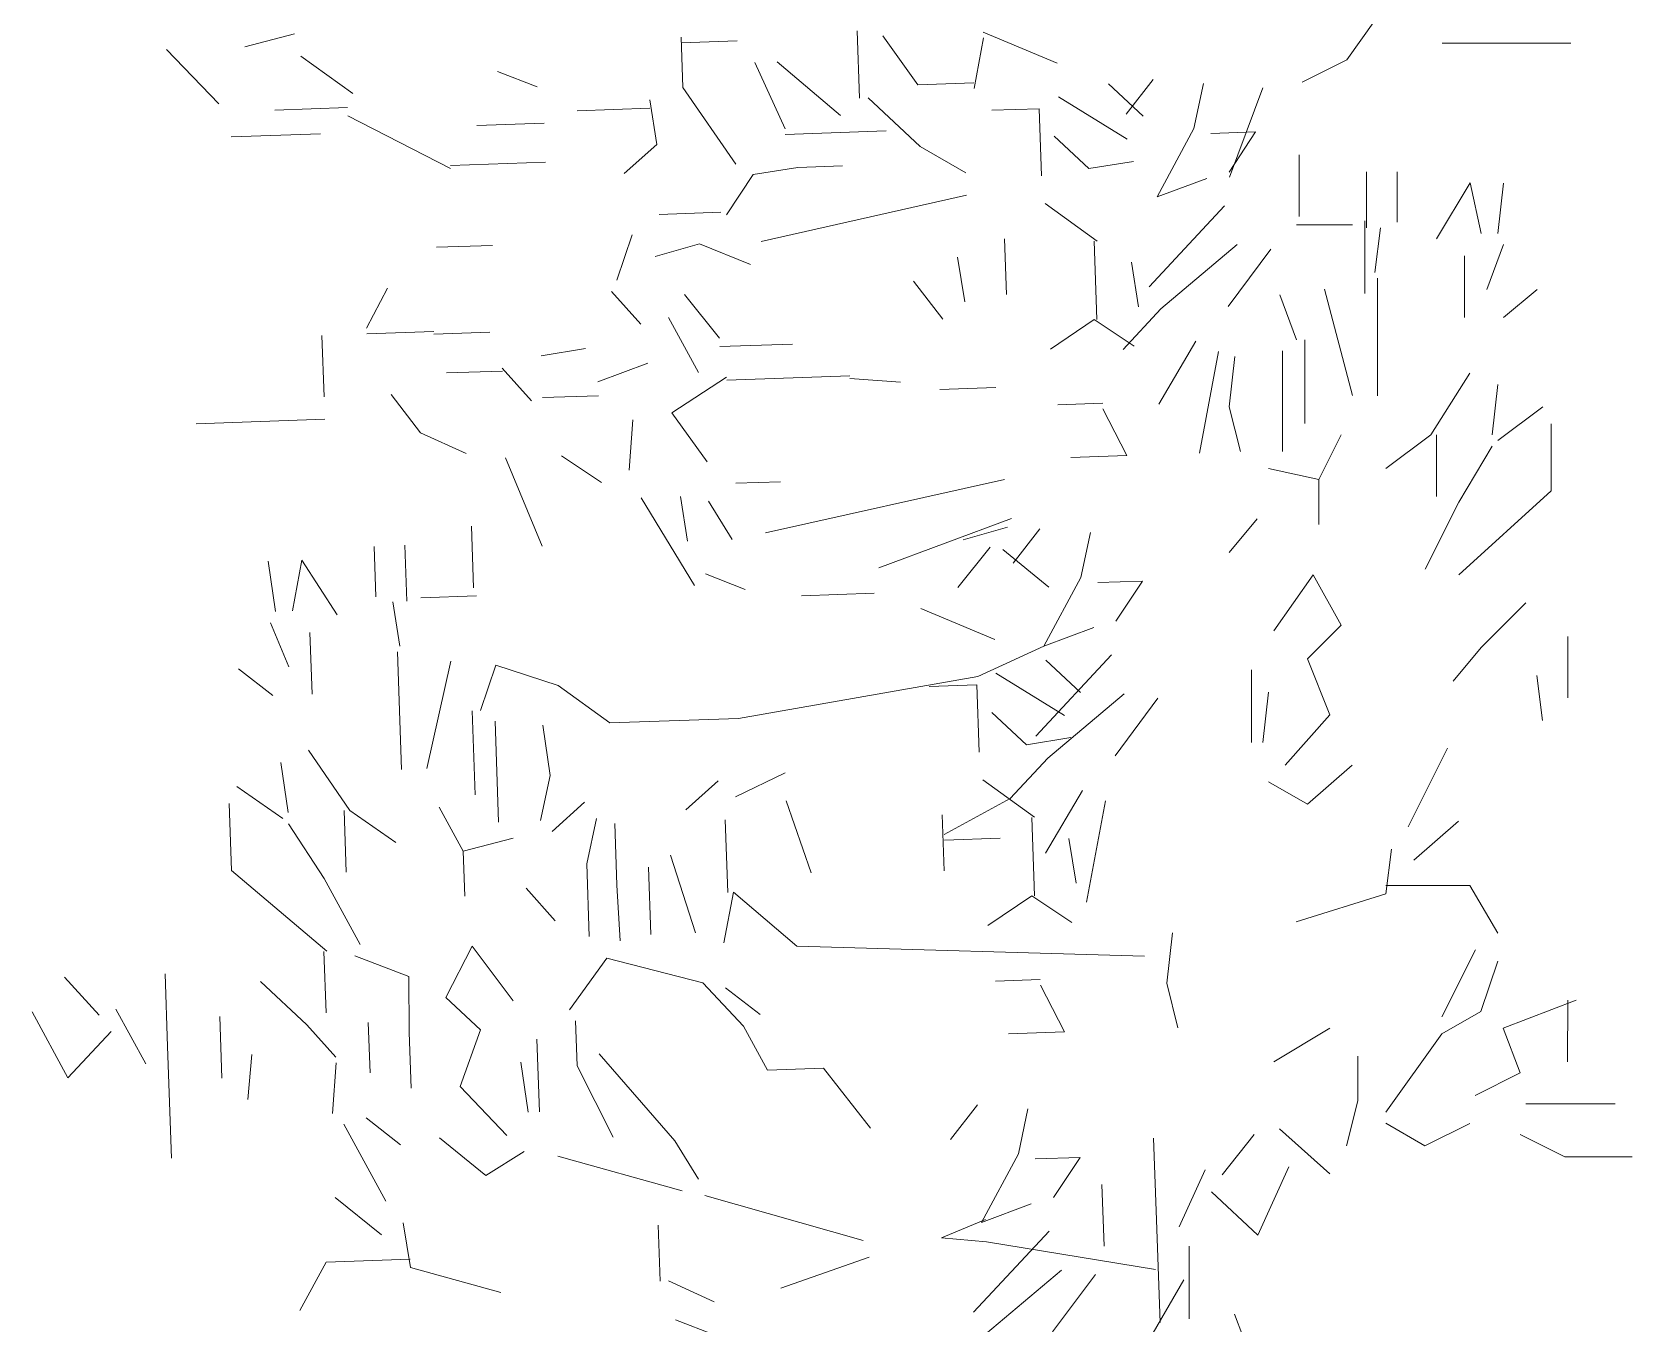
# Model space of a CAD drawing. Header units: inches. Extents: x 23 to 27.7, y 13.7 to 38.2.
# Drawn here: x 23.707 to 27.3, y 26.855 to 29.755 of the extents above; entities that cross this region are included whole.
import ezdxf

# ---------------------------------------------------------------- set-up
doc = ezdxf.new("R2010")
doc.units = ezdxf.units.IN
doc.header["$MEASUREMENT"] = 0
doc.layers.add('hatch_nero', color=160, linetype='Continuous', lineweight=9)
doc.layers.add('trees_back', color=114, linetype='Continuous', lineweight=9)

# ---------------------------------------------------------------- blocks, each defined once
blk = doc.blocks.new('kyparissi_back')
at = {"layer": 'trees_back', "color": 3, "linetype": 'Continuous'}
for p, q in [((-0.8296, 16.0971), (-0.9417, 16.068)), ((-0.8296, 16.0971), (-0.9417, 16.068)), ((-0.8296, 16.0971), (-0.9417, 16.068)), ((0.439, 15.9528), (0.4338, 16.1035)), ((0.7167, 16.1008), (0.8826, 16.0311)), ((0.7167, 16.1008), (0.8826, 16.0311)), ((1.5959, 16.1267), (1.533, 16.0388)), ((-1.1175, 16.0619), (-1.0001, 15.9402)), ((0.0382, 16.0897), (0.0421, 15.9766)), ((0.0382, 16.0897), (0.0421, 15.9766)), ((0.0386, 16.0771), (0.1642, 16.0815)), ((0.57, 15.9825), (0.4907, 16.0929)), ((0.57, 15.9825), (0.4907, 16.0929)), ((0.57, 15.9825), (0.4907, 16.0929)), ((0.57, 15.9825), (0.4907, 16.0929)), ((0.57, 15.9825), (0.4907, 16.0929)), ((0.57, 15.9825), (0.4907, 16.0929)), ((0.7172, 16.0882), (0.696, 15.9743)), ((0.7172, 16.0882), (0.696, 15.9743)), ((0.7172, 16.0882), (0.696, 15.9743)), ((0.7172, 16.0882), (0.696, 15.9743)), ((0.7172, 16.0882), (0.696, 15.9743)), ((1.7466, 16.0764), (2.0356, 16.0763)), ((1.7466, 16.0764), (2.0356, 16.0763)), ((1.7466, 16.0764), (2.0356, 16.0763)), ((-0.8153, 16.0473), (-0.6992, 15.9633)), ((-0.8153, 16.0473), (-0.6992, 15.9633)), ((-0.8153, 16.0473), (-0.6992, 15.9633)), ((0.2036, 16.0326), (0.2717, 15.8841)), ((0.2539, 16.0343), (0.3964, 15.9136)), ((0.2539, 16.0343), (0.3964, 15.9136)), ((0.2539, 16.0343), (0.3964, 15.9136)), ((1.533, 16.0388), (1.4325, 15.9885)), ((-0.2848, 15.9778), (-0.374, 16.0124)), ((-0.2848, 15.9778), (-0.374, 16.0124)), ((-0.2848, 15.9778), (-0.374, 16.0124)), ((-0.2848, 15.9778), (-0.374, 16.0124)), ((-0.2848, 15.9778), (-0.374, 16.0124)), ((-0.2848, 15.9778), (-0.374, 16.0124)), ((-0.2848, 15.9778), (-0.374, 16.0124)), ((-0.2848, 15.9778), (-0.374, 16.0124)), ((-0.2848, 15.9778), (-0.374, 16.0124)), ((-0.2848, 15.9778), (-0.374, 16.0124)), ((-0.2848, 15.9778), (-0.374, 16.0124)), ((-0.2848, 15.9778), (-0.374, 16.0124)), ((-0.2848, 15.9778), (-0.374, 16.0124)), ((0.6956, 15.9869), (0.57, 15.9825)), ((0.6956, 15.9869), (0.57, 15.9825)), ((0.6956, 15.9869), (0.57, 15.9825)), ((0.6956, 15.9869), (0.57, 15.9825)), ((0.6956, 15.9869), (0.57, 15.9825)), ((0.6956, 15.9869), (0.57, 15.9825)), ((1.0977, 15.9946), (1.0375, 15.9171)), ((1.2111, 15.986), (1.1895, 15.8847)), ((0.0421, 15.9766), (0.1613, 15.8048)), ((0.0421, 15.9766), (0.1613, 15.8048)), ((0.4579, 15.9534), (0.5748, 15.8444)), ((1.0395, 15.8606), (0.8852, 15.9558)), ((1.0395, 15.8606), (0.8852, 15.9558)), ((1.0395, 15.8606), (0.8852, 15.9558)), ((1.0395, 15.8606), (0.8852, 15.9558)), ((1.0395, 15.8606), (0.8852, 15.9558)), ((0.9974, 15.9849), (1.0754, 15.9121)), ((0.9974, 15.9849), (1.0754, 15.9121)), ((0.9974, 15.9849), (1.0754, 15.9121)), ((0.9974, 15.9849), (1.0754, 15.9121)), ((0.9974, 15.9849), (1.0754, 15.9121)), ((0.9974, 15.9849), (1.0754, 15.9121)), ((0.9974, 15.9849), (1.0754, 15.9121)), ((1.3445, 15.976), (1.2691, 15.775)), ((1.3445, 15.976), (1.2691, 15.775)), ((-0.7106, 15.9315), (-0.8739, 15.9258)), ((-0.7106, 15.9315), (-0.8739, 15.9258)), ((-0.0317, 15.9301), (-0.1949, 15.9244)), ((-0.0317, 15.9301), (-0.1949, 15.9244)), ((-0.0317, 15.9301), (-0.1949, 15.9244)), ((-0.0317, 15.9301), (-0.1949, 15.9244)), ((-0.0323, 15.9489), (-0.0163, 15.8489)), ((0.7355, 15.9254), (0.8422, 15.9291)), ((0.8422, 15.9291), (0.8475, 15.7785)), ((-0.71, 15.9127), (-0.4796, 15.795)), ((-0.2694, 15.8966), (-0.4201, 15.8913)), ((-0.2694, 15.8966), (-0.4201, 15.8913)), ((0.2721, 15.8715), (0.4982, 15.8794)), ((0.2721, 15.8715), (0.4982, 15.8794)), ((0.2721, 15.8715), (0.4982, 15.8794)), ((1.1895, 15.8847), (1.1069, 15.7309)), ((1.1895, 15.8847), (1.1069, 15.7309)), ((1.1895, 15.8847), (1.1069, 15.7309)), ((1.1895, 15.8847), (1.1069, 15.7309)), ((1.1895, 15.8847), (1.1069, 15.7309)), ((1.1895, 15.8847), (1.1069, 15.7309)), ((-0.9724, 15.8658), (-0.7714, 15.8728)), ((-0.9724, 15.8658), (-0.7714, 15.8728)), ((-0.9724, 15.8658), (-0.7714, 15.8728)), ((-0.9724, 15.8658), (-0.7714, 15.8728)), ((-0.9724, 15.8658), (-0.7714, 15.8728)), ((-0.9724, 15.8658), (-0.7714, 15.8728)), ((-0.9724, 15.8658), (-0.7714, 15.8728)), ((-0.9724, 15.8658), (-0.7714, 15.8728)), ((-0.9724, 15.8658), (-0.7714, 15.8728)), ((-0.0163, 15.8489), (-0.0894, 15.7835)), ((0.5748, 15.8444), (0.6775, 15.7851)), ((0.5748, 15.8444), (0.6775, 15.7851)), ((0.8758, 15.8675), (0.9537, 15.7947)), ((0.8758, 15.8675), (0.9537, 15.7947)), ((0.8758, 15.8675), (0.9537, 15.7947)), ((0.8758, 15.8675), (0.9537, 15.7947)), ((0.8758, 15.8675), (0.9537, 15.7947)), ((1.2276, 15.8735), (1.3281, 15.877)), ((1.3281, 15.877), (1.2684, 15.7869)), ((1.3281, 15.877), (1.2684, 15.7869)), ((1.3281, 15.877), (1.2684, 15.7869)), ((1.3281, 15.877), (1.2684, 15.7869)), ((1.3281, 15.877), (1.2684, 15.7869)), ((1.3281, 15.877), (1.2684, 15.7869)), ((-0.2663, 15.8087), (-0.4798, 15.8013)), ((-0.2663, 15.8087), (-0.4798, 15.8013)), ((-0.2663, 15.8087), (-0.4798, 15.8013)), ((1.0538, 15.8108), (0.9537, 15.7947)), ((1.0538, 15.8108), (0.9537, 15.7947)), ((1.4261, 15.687), (1.4261, 15.8252)), ((1.4261, 15.687), (1.4261, 15.8252)), ((1.4261, 15.687), (1.4261, 15.8252)), ((0.1999, 15.781), (0.1401, 15.6909)), ((0.1999, 15.781), (0.1401, 15.6909)), ((0.2999, 15.7971), (0.1999, 15.781)), ((0.2999, 15.7971), (0.4003, 15.8006)), ((1.2185, 15.7726), (1.1069, 15.7309)), ((1.2185, 15.7726), (1.1069, 15.7309)), ((1.2185, 15.7726), (1.1069, 15.7309)), ((1.2185, 15.7726), (1.1069, 15.7309)), ((1.2185, 15.7726), (1.1069, 15.7309)), ((1.2185, 15.7726), (1.1069, 15.7309)), ((1.5769, 15.7875), (1.5769, 15.6618)), ((1.5769, 15.7875), (1.5769, 15.6618)), ((1.646, 15.7874), (1.646, 15.6743)), ((1.646, 15.7874), (1.646, 15.6743)), ((1.646, 15.7874), (1.646, 15.6743)), ((0.6792, 15.7349), (0.2177, 15.6307)), ((1.8094, 15.7623), (1.7339, 15.6366)), ((1.8094, 15.7623), (1.8345, 15.6492)), ((1.8094, 15.7623), (1.8345, 15.6492)), ((1.8094, 15.7623), (1.8345, 15.6492)), ((1.8848, 15.7622), (1.8722, 15.6491)), ((0.8559, 15.7159), (0.972, 15.6319)), ((1.2584, 15.7111), (1.0888, 15.5291)), ((0.1274, 15.6967), (-0.0108, 15.6919)), ((1.4198, 15.6681), (1.5455, 15.6681)), ((1.4198, 15.6681), (1.5455, 15.6681)), ((1.4198, 15.6681), (1.5455, 15.6681)), ((1.573, 15.6776), (1.5729, 15.5143)), ((1.573, 15.6776), (1.5729, 15.5143)), ((1.573, 15.6776), (1.5729, 15.5143)), ((1.573, 15.6776), (1.5729, 15.5143)), ((-0.072, 15.6458), (-0.1062, 15.544)), ((0.7687, 15.5117), (0.7644, 15.6373)), ((0.9657, 15.6317), (0.9719, 15.4559)), ((0.9657, 15.6317), (0.9719, 15.4559)), ((0.9657, 15.6317), (0.9719, 15.4559)), ((1.6083, 15.6618), (1.5957, 15.5613)), ((-0.5111, 15.6179), (-0.3855, 15.6222)), ((-0.5111, 15.6179), (-0.3855, 15.6222)), ((-0.5111, 15.6179), (-0.3855, 15.6222)), ((-0.5111, 15.6179), (-0.3855, 15.6222)), ((-0.5111, 15.6179), (-0.3855, 15.6222)), ((-0.5111, 15.6179), (-0.3855, 15.6222)), ((-0.5111, 15.6179), (-0.3855, 15.6222)), ((-0.5111, 15.6179), (-0.3855, 15.6222)), ((0.0795, 15.6259), (-0.02, 15.5973)), ((0.1943, 15.5796), (0.0795, 15.6259)), ((0.675, 15.4958), (0.6589, 15.5959)), ((0.675, 15.4958), (0.6589, 15.5959)), ((0.675, 15.4958), (0.6589, 15.5959)), ((0.675, 15.4958), (0.6589, 15.5959)), ((0.675, 15.4958), (0.6589, 15.5959)), ((1.2866, 15.6241), (1.1156, 15.4798)), ((1.2866, 15.6241), (1.1156, 15.4798)), ((1.2866, 15.6241), (1.1156, 15.4798)), ((1.3624, 15.6141), (1.2663, 15.485)), ((1.7968, 15.5989), (1.7967, 15.4607)), ((1.8847, 15.624), (1.847, 15.5235)), ((1.0491, 15.5843), (1.0652, 15.4843)), ((-0.621, 15.526), (-0.6682, 15.4364)), ((-0.621, 15.526), (-0.6682, 15.4364)), ((0.6261, 15.4564), (0.5602, 15.5421)), ((0.6261, 15.4564), (0.5602, 15.5421)), ((0.6261, 15.4564), (0.5602, 15.5421)), ((0.6261, 15.4564), (0.5602, 15.5421)), ((0.6261, 15.4564), (0.5602, 15.5421)), ((0.6261, 15.4564), (0.5602, 15.5421)), ((0.6261, 15.4564), (0.5602, 15.5421)), ((0.6261, 15.4564), (0.5602, 15.5421)), ((0.6261, 15.4564), (0.5602, 15.5421)), ((1.4826, 15.5236), (1.5454, 15.2849)), ((1.4826, 15.5236), (1.5454, 15.2849)), ((1.4826, 15.5236), (1.5454, 15.2849)), ((1.602, 15.5487), (1.6019, 15.2848)), ((1.9601, 15.5235), (1.8847, 15.4607)), ((1.9601, 15.5235), (1.8847, 15.4607)), ((-0.1179, 15.5184), (-0.0524, 15.4453)), ((-0.1179, 15.5184), (-0.0524, 15.4453)), ((-0.1179, 15.5184), (-0.0524, 15.4453)), ((-0.1179, 15.5184), (-0.0524, 15.4453)), ((0.0458, 15.5116), (0.1247, 15.4137)), ((1.3821, 15.5111), (1.4197, 15.4105)), ((1.3821, 15.5111), (1.4197, 15.4105)), ((1.3821, 15.5111), (1.4197, 15.4105)), ((1.3821, 15.5111), (1.4197, 15.4105)), ((0.0099, 15.46), (0.0771, 15.3367)), ((0.0099, 15.46), (0.0771, 15.3367)), ((0.0099, 15.46), (0.0771, 15.3367)), ((0.0099, 15.46), (0.0771, 15.3367)), ((0.9656, 15.4557), (0.8673, 15.3894)), ((0.9656, 15.4557), (1.0557, 15.396)), ((0.9656, 15.4557), (1.0557, 15.396)), ((0.9656, 15.4557), (1.0557, 15.396)), ((1.1156, 15.4798), (1.0308, 15.3888)), ((-0.7682, 15.4203), (-0.7634, 15.2822)), ((-0.6678, 15.4238), (-0.5171, 15.4291)), ((-0.5169, 15.4228), (-0.3913, 15.4272)), ((-0.5169, 15.4228), (-0.3913, 15.4272)), ((-0.1763, 15.3907), (-0.2763, 15.3746)), ((-0.1763, 15.3907), (-0.2763, 15.3746)), ((0.1253, 15.3949), (0.2886, 15.4006)), ((0.1253, 15.3949), (0.2886, 15.4006)), ((0.1253, 15.3949), (0.2886, 15.4006)), ((0.1253, 15.3949), (0.2886, 15.4006)), ((0.1253, 15.3949), (0.2886, 15.4006)), ((1.1936, 15.4071), (1.1105, 15.2659)), ((1.1936, 15.4071), (1.1105, 15.2659)), ((1.2447, 15.3837), (1.2024, 15.1559)), ((1.3883, 15.3854), (1.3882, 15.1593)), ((1.4386, 15.4105), (1.4385, 15.2221)), ((-0.3631, 15.3401), (-0.4887, 15.3358)), ((-0.3631, 15.3401), (-0.4887, 15.3358)), ((-0.3631, 15.3401), (-0.4887, 15.3358)), ((-0.3631, 15.3401), (-0.4887, 15.3358)), ((-0.3631, 15.3401), (-0.4887, 15.3358)), ((-0.3633, 15.3464), (-0.2979, 15.2733)), ((-0.0368, 15.3578), (-0.1485, 15.3162)), ((-0.0368, 15.3578), (-0.1485, 15.3162)), ((1.2689, 15.2598), (1.2815, 15.3729)), ((0.1403, 15.3263), (0.0174, 15.2466)), ((0.1405, 15.32), (0.4168, 15.3297)), ((0.417, 15.3234), (0.5305, 15.3148)), ((0.619, 15.299), (0.7446, 15.3034)), ((1.8092, 15.335), (1.7213, 15.1968)), ((1.8721, 15.3099), (1.8595, 15.1968)), ((1.8721, 15.3099), (1.8595, 15.1968)), ((-0.6127, 15.2874), (-0.5469, 15.2017)), ((-0.273, 15.2804), (-0.1474, 15.2848)), ((0.9847, 15.2678), (0.8842, 15.2643)), ((0.9847, 15.2678), (0.8842, 15.2643)), ((0.9847, 15.2678), (0.8842, 15.2643)), ((-0.7616, 15.2319), (-1.0505, 15.2218)), ((-0.7616, 15.2319), (-1.0505, 15.2218)), ((-0.7616, 15.2319), (-1.0505, 15.2218)), ((0.0174, 15.2466), (0.0966, 15.1362)), ((0.0174, 15.2466), (0.0966, 15.1362)), ((0.9852, 15.2552), (1.0391, 15.1502)), ((1.2689, 15.2598), (1.294, 15.1593)), ((1.2689, 15.2598), (1.294, 15.1593)), ((1.2689, 15.2598), (1.294, 15.1593)), ((1.2689, 15.2598), (1.294, 15.1593)), ((1.2689, 15.2598), (1.294, 15.1593)), ((1.2689, 15.2598), (1.294, 15.1593)), ((1.2689, 15.2598), (1.294, 15.1593)), ((1.2689, 15.2598), (1.294, 15.1593)), ((1.9726, 15.2596), (1.872, 15.1842)), ((-0.5469, 15.2017), (-0.4446, 15.155)), ((-0.0701, 15.2309), (-0.0787, 15.1175)), ((-0.0701, 15.2309), (-0.0787, 15.1175)), ((-0.0701, 15.2309), (-0.0787, 15.1175)), ((-0.0701, 15.2309), (-0.0787, 15.1175)), ((-0.0701, 15.2309), (-0.0787, 15.1175)), ((-0.0701, 15.2309), (-0.0787, 15.1175)), ((1.5202, 15.1969), (1.4699, 15.0964)), ((1.7213, 15.1968), (1.6207, 15.1215)), ((1.7213, 15.1968), (1.6207, 15.1215)), ((1.7213, 15.1968), (1.6207, 15.1215)), ((1.7213, 15.1968), (1.6207, 15.1215)), ((1.7213, 15.1968), (1.6207, 15.1215)), ((1.7213, 15.1968), (1.6207, 15.1215)), ((1.7213, 15.1968), (1.6207, 15.1215)), ((1.7213, 15.1968), (1.6207, 15.1215)), ((1.7213, 15.1968), (1.6207, 15.1215)), ((1.7213, 15.1968), (1.6207, 15.1215)), ((1.7213, 15.1968), (1.6207, 15.1215)), ((1.7213, 15.1968), (1.6207, 15.1215)), ((1.7213, 15.1968), (1.6207, 15.1215)), ((1.7213, 15.1968), (1.6207, 15.1215)), ((1.7213, 15.1968), (1.6207, 15.1215)), ((1.7213, 15.1968), (1.6207, 15.1215)), ((1.7213, 15.1968), (1.6207, 15.1215)), ((1.7213, 15.1968), (1.6207, 15.1215)), ((1.7213, 15.1968), (1.6207, 15.1215)), ((1.7213, 15.1968), (1.6207, 15.1215)), ((1.7213, 15.1968), (1.6207, 15.1215)), ((1.7213, 15.1968), (1.6207, 15.1215)), ((1.7213, 15.1968), (1.6207, 15.1215)), ((1.7213, 15.1968), (1.6207, 15.1215)), ((1.7213, 15.1968), (1.6207, 15.1215)), ((1.7338, 15.1968), (1.7338, 15.0586)), ((1.9914, 15.2219), (1.9914, 15.0711)), ((1.8595, 15.1717), (1.784, 15.046)), ((1.8595, 15.1717), (1.784, 15.046)), ((-0.3563, 15.1455), (-0.2739, 14.9472)), ((-0.3563, 15.1455), (-0.2739, 14.9472)), ((-0.1406, 15.0902), (-0.2307, 15.1499)), ((-0.1406, 15.0902), (-0.2307, 15.1499)), ((-0.1406, 15.0902), (-0.2307, 15.1499)), ((-0.1406, 15.0902), (-0.2307, 15.1499)), ((-0.1406, 15.0902), (-0.2307, 15.1499)), ((-0.1406, 15.0902), (-0.2307, 15.1499)), ((1.0391, 15.1502), (0.9135, 15.1458)), ((0.1612, 15.0881), (0.2616, 15.0916)), ((0.1612, 15.0881), (0.2616, 15.0916)), ((0.1612, 15.0881), (0.2616, 15.0916)), ((0.7644, 15.0966), (0.2279, 14.9773)), ((1.3568, 15.1216), (1.4699, 15.0964)), ((1.4699, 15.0964), (1.4699, 14.9959)), ((-0.0514, 15.0556), (0.0686, 14.8586)), ((-0.0514, 15.0556), (0.0686, 14.8586)), ((-0.0514, 15.0556), (0.0686, 14.8586)), ((-0.0514, 15.0556), (0.0686, 14.8586)), ((0.0365, 15.0586), (0.0525, 14.9586)), ((0.0365, 15.0586), (0.0525, 14.9586)), ((1.9914, 15.0711), (1.784, 14.8827)), ((0.0997, 15.0483), (0.153, 14.9621)), ((1.784, 15.046), (1.7086, 14.8953)), ((-0.4278, 14.8538), (-0.4326, 14.992)), ((-0.4278, 14.8538), (-0.4326, 14.992)), ((-0.4278, 14.8538), (-0.4326, 14.992)), ((0.78, 15.0092), (0.4822, 14.8982)), ((0.78, 15.0092), (0.4822, 14.8982)), ((0.7712, 14.99), (0.6717, 14.9614)), ((0.7712, 14.99), (0.6717, 14.9614)), ((0.7712, 14.99), (0.6717, 14.9614)), ((0.7712, 14.99), (0.6717, 14.9614)), ((0.7712, 14.99), (0.6717, 14.9614)), ((0.7712, 14.99), (0.6717, 14.9614)), ((0.7712, 14.99), (0.6717, 14.9614)), ((0.7712, 14.99), (0.6717, 14.9614)), ((0.8437, 14.9862), (0.7835, 14.9087)), ((1.3317, 15.0085), (1.2688, 14.9331)), ((-0.6511, 14.9466), (-0.6471, 14.8336)), ((-0.6511, 14.9466), (-0.6471, 14.8336)), ((-0.6511, 14.9466), (-0.6471, 14.8336)), ((-0.582, 14.949), (-0.5776, 14.8234)), ((-0.582, 14.949), (-0.5776, 14.8234)), ((0.732, 14.9446), (0.6597, 14.8541)), ((0.732, 14.9446), (0.6597, 14.8541)), ((0.732, 14.9446), (0.6597, 14.8541)), ((0.9571, 14.9776), (0.9355, 14.8763)), ((-0.8888, 14.9132), (-0.8723, 14.8006)), ((-0.8135, 14.9158), (-0.8346, 14.8019)), ((-0.8135, 14.9158), (-0.8346, 14.8019)), ((-0.8135, 14.9158), (-0.8346, 14.8019)), ((-0.8135, 14.9158), (-0.7337, 14.7929)), ((0.7605, 14.9393), (0.864, 14.8549)), ((0.0929, 14.8846), (0.1821, 14.85)), ((0.0929, 14.8846), (0.1821, 14.85)), ((0.0929, 14.8846), (0.1821, 14.85)), ((0.0929, 14.8846), (0.1821, 14.85)), ((0.9355, 14.8763), (0.8529, 14.7225)), ((0.9355, 14.8763), (0.8529, 14.7225)), ((0.9355, 14.8763), (0.8529, 14.7225)), ((0.9355, 14.8763), (0.8529, 14.7225)), ((0.9355, 14.8763), (0.8529, 14.7225)), ((0.9355, 14.8763), (0.8529, 14.7225)), ((1.4573, 14.8828), (1.3693, 14.7572)), ((1.5201, 14.7697), (1.4573, 14.8828)), ((0.4715, 14.8412), (0.3083, 14.8355)), ((0.9736, 14.8651), (1.0741, 14.8686)), ((1.0741, 14.8686), (1.0144, 14.7785)), ((1.0741, 14.8686), (1.0144, 14.7785)), ((1.0741, 14.8686), (1.0144, 14.7785)), ((1.0741, 14.8686), (1.0144, 14.7785)), ((1.0741, 14.8686), (1.0144, 14.7785)), ((1.0741, 14.8686), (1.0144, 14.7785)), ((-0.609, 14.8224), (-0.593, 14.7223)), ((-0.4209, 14.8352), (-0.5465, 14.8308)), ((-0.4209, 14.8352), (-0.5465, 14.8308)), ((-0.4209, 14.8352), (-0.5465, 14.8308)), ((0.5765, 14.8072), (0.7423, 14.7375)), ((0.5765, 14.8072), (0.7423, 14.7375)), ((1.8342, 14.7193), (1.9347, 14.8198)), ((1.8342, 14.7193), (1.9347, 14.8198)), ((1.8342, 14.7193), (1.9347, 14.8198)), ((-0.884, 14.775), (-0.8428, 14.6759)), ((1.4447, 14.6943), (1.5201, 14.7697)), ((-0.7952, 14.753), (-0.7904, 14.6149)), ((0.9646, 14.7641), (0.8529, 14.7225)), ((0.9646, 14.7641), (0.8529, 14.7225)), ((0.9646, 14.7641), (0.8529, 14.7225)), ((0.9646, 14.7641), (0.8529, 14.7225)), ((0.9646, 14.7641), (0.8529, 14.7225)), ((0.9646, 14.7641), (0.8529, 14.7225)), ((2.0289, 14.6062), (2.0289, 14.7444)), ((2.0289, 14.6062), (2.0289, 14.7444)), ((2.0289, 14.6062), (2.0289, 14.7444)), ((2.0289, 14.6062), (2.0289, 14.7444)), ((-0.5988, 14.7096), (-0.5896, 14.4459)), ((0.7044, 14.6545), (0.8529, 14.7225)), ((0.7044, 14.6545), (0.8529, 14.7225)), ((1.0045, 14.7027), (0.8348, 14.5207)), ((1.4447, 14.6943), (1.4949, 14.5687)), ((1.4447, 14.6943), (1.4949, 14.5687)), ((1.8342, 14.7193), (1.7713, 14.644)), ((1.8342, 14.7193), (1.7713, 14.644)), ((1.8342, 14.7193), (1.7713, 14.644)), ((1.8342, 14.7193), (1.7713, 14.644)), ((-0.9558, 14.6719), (-0.8783, 14.6118)), ((-0.9558, 14.6719), (-0.8783, 14.6118)), ((-0.4786, 14.6886), (-0.5331, 14.4478)), ((-0.4786, 14.6886), (-0.5331, 14.4478)), ((-0.4786, 14.6886), (-0.5331, 14.4478)), ((-0.3777, 14.6796), (-0.4119, 14.5778)), ((-0.3777, 14.6796), (-0.4119, 14.5778)), ((-0.3777, 14.6796), (-0.4119, 14.5778)), ((-0.3777, 14.6796), (-0.4119, 14.5778)), ((-0.3777, 14.6796), (-0.2379, 14.6341)), ((-0.3777, 14.6796), (-0.2379, 14.6341)), ((0.8992, 14.567), (0.745, 14.6622)), ((0.8992, 14.567), (0.745, 14.6622)), ((0.8992, 14.567), (0.745, 14.6622)), ((0.8992, 14.567), (0.745, 14.6622)), ((0.8992, 14.567), (0.745, 14.6622)), ((0.8571, 14.6912), (0.9351, 14.6185)), ((0.8571, 14.6912), (0.9351, 14.6185)), ((0.8571, 14.6912), (0.9351, 14.6185)), ((0.8571, 14.6912), (0.9351, 14.6185)), ((0.8571, 14.6912), (0.9351, 14.6185)), ((0.8571, 14.6912), (0.9351, 14.6185)), ((0.8571, 14.6912), (0.9351, 14.6185)), ((1.319, 14.6692), (1.3189, 14.5059)), ((1.319, 14.6692), (1.3189, 14.5059)), ((1.319, 14.6692), (1.3189, 14.5059)), ((1.319, 14.6692), (1.3189, 14.5059)), ((-0.2379, 14.6341), (-0.1218, 14.5502)), ((-0.2379, 14.6341), (-0.1218, 14.5502)), ((0.1671, 14.5603), (0.7044, 14.6545)), ((0.1671, 14.5603), (0.7044, 14.6545)), ((0.5952, 14.6318), (0.7019, 14.6355)), ((0.7019, 14.6355), (0.7072, 14.4848)), ((1.9723, 14.556), (1.9598, 14.6565)), ((1.9723, 14.556), (1.9598, 14.6565)), ((1.9723, 14.556), (1.9598, 14.6565)), ((1.9723, 14.556), (1.9598, 14.6565)), ((1.0326, 14.6157), (0.8617, 14.4714)), ((1.0326, 14.6157), (0.8617, 14.4714)), ((1.0326, 14.6157), (0.8617, 14.4714)), ((1.1084, 14.6057), (1.0124, 14.4766)), ((1.3567, 14.619), (1.3441, 14.5059)), ((-0.4307, 14.5771), (-0.4242, 14.3888)), ((-0.3796, 14.5538), (-0.3717, 14.3277)), ((-0.1218, 14.5502), (0.1671, 14.5603)), ((-0.1218, 14.5502), (0.1671, 14.5603)), ((0.7355, 14.5738), (0.8135, 14.5011)), ((0.7355, 14.5738), (0.8135, 14.5011)), ((0.7355, 14.5738), (0.8135, 14.5011)), ((0.7355, 14.5738), (0.8135, 14.5011)), ((0.7355, 14.5738), (0.8135, 14.5011)), ((1.4949, 14.5687), (1.3943, 14.4556)), ((1.4949, 14.5687), (1.3943, 14.4556)), ((-0.256, 14.4324), (-0.2725, 14.5449)), ((0.9135, 14.5172), (0.8135, 14.5011)), ((0.9135, 14.5172), (0.8135, 14.5011)), ((-0.7985, 14.4888), (-0.7058, 14.3538)), ((1.7587, 14.4932), (1.6707, 14.3173)), ((1.7587, 14.4932), (1.6707, 14.3173)), ((-0.8605, 14.4615), (-0.844, 14.349)), ((-0.8605, 14.4615), (-0.844, 14.349)), ((0.8617, 14.4714), (0.7768, 14.3804)), ((1.5451, 14.4556), (1.4445, 14.3676)), ((-0.9592, 14.4078), (-0.8561, 14.336)), ((-0.256, 14.4324), (-0.2775, 14.331)), ((-0.256, 14.4324), (-0.2775, 14.331)), ((-0.256, 14.4324), (-0.2775, 14.331)), ((-0.256, 14.4324), (-0.2775, 14.331)), ((-0.256, 14.4324), (-0.2775, 14.331)), ((-0.256, 14.4324), (-0.2775, 14.331)), ((-0.256, 14.4324), (-0.2775, 14.331)), ((-0.256, 14.4324), (-0.2775, 14.331)), ((0.1216, 14.4204), (0.0485, 14.355)), ((0.1606, 14.384), (0.2719, 14.4382)), ((0.7156, 14.4223), (0.8317, 14.3383)), ((1.4445, 14.3676), (1.3566, 14.4179)), ((-0.9767, 14.3695), (-0.9714, 14.2188)), ((-0.1784, 14.3722), (-0.2516, 14.3068)), ((-0.1784, 14.3722), (-0.2516, 14.3068)), ((-0.1784, 14.3722), (-0.2516, 14.3068)), ((0.2741, 14.3754), (0.33, 14.2139)), ((0.7768, 14.3804), (0.6288, 14.2998)), ((0.9396, 14.3987), (0.8566, 14.2575)), ((0.9396, 14.3987), (0.8566, 14.2575)), ((0.9907, 14.3753), (0.9484, 14.1475)), ((-0.7184, 14.3533), (-0.7136, 14.2152)), ((-0.7058, 14.3538), (-0.6027, 14.282)), ((-0.7058, 14.3538), (-0.6027, 14.282)), ((-0.7058, 14.3538), (-0.6027, 14.282)), ((-0.7058, 14.3538), (-0.6027, 14.282)), ((-0.7058, 14.3538), (-0.6027, 14.282)), ((-0.7058, 14.3538), (-0.6027, 14.282)), ((-0.7058, 14.3538), (-0.6027, 14.282)), ((-0.7058, 14.3538), (-0.6027, 14.282)), ((-0.7058, 14.3538), (-0.6027, 14.282)), ((-0.7058, 14.3538), (-0.6027, 14.282)), ((-0.7058, 14.3538), (-0.6027, 14.282)), ((-0.7058, 14.3538), (-0.6027, 14.282)), ((-0.7058, 14.3538), (-0.6027, 14.282)), ((-0.7058, 14.3538), (-0.6027, 14.282)), ((-0.7058, 14.3538), (-0.6027, 14.282)), ((-0.7058, 14.3538), (-0.6027, 14.282)), ((-0.7058, 14.3538), (-0.6027, 14.282)), ((-0.7058, 14.3538), (-0.6027, 14.282)), ((-0.7058, 14.3538), (-0.6027, 14.282)), ((-0.7058, 14.3538), (-0.6027, 14.282)), ((-0.7058, 14.3538), (-0.6027, 14.282)), ((-0.7058, 14.3538), (-0.6027, 14.282)), ((-0.7058, 14.3538), (-0.6027, 14.282)), ((-0.7058, 14.3538), (-0.6027, 14.282)), ((-0.7058, 14.3538), (-0.6027, 14.282)), ((-0.5049, 14.3608), (-0.4512, 14.2621)), ((-0.152, 14.3354), (-0.1736, 14.2341)), ((0.6285, 14.2181), (0.6241, 14.3436)), ((0.8254, 14.3381), (0.8316, 14.1623)), ((0.8254, 14.3381), (0.8316, 14.1623)), ((0.8254, 14.3381), (0.8316, 14.1623)), ((-0.8431, 14.3238), (-0.7633, 14.2009)), ((-0.8431, 14.3238), (-0.7633, 14.2009)), ((-0.1059, 14.1861), (-0.1107, 14.3243)), ((0.1373, 14.3329), (0.143, 14.1697)), ((0.1373, 14.3329), (0.143, 14.1697)), ((0.1373, 14.3329), (0.143, 14.1697)), ((0.1373, 14.3329), (0.143, 14.1697)), ((1.7838, 14.3298), (1.6832, 14.2419)), ((1.7838, 14.3298), (1.6832, 14.2419)), ((-0.339, 14.2912), (-0.4512, 14.2621)), ((-0.4512, 14.2621), (-0.4477, 14.1616)), ((0.6292, 14.2872), (0.7548, 14.2916)), ((0.6292, 14.2872), (0.7548, 14.2916)), ((0.6292, 14.2872), (0.7548, 14.2916)), ((0.6292, 14.2872), (0.7548, 14.2916)), ((0.9088, 14.2907), (0.9249, 14.1907)), ((1.633, 14.2671), (1.6204, 14.1665)), ((-0.1736, 14.2341), (-0.1679, 14.0708)), ((-0.035, 14.2263), (-0.0298, 14.0756)), ((-0.035, 14.2263), (-0.0298, 14.0756)), ((-0.035, 14.2263), (-0.0298, 14.0756)), ((0.0143, 14.2532), (0.0707, 14.0792)), ((0.0143, 14.2532), (0.0707, 14.0792)), ((-0.9714, 14.2188), (-0.7576, 14.0377)), ((-0.7633, 14.2009), (-0.6827, 14.0528)), ((-0.31, 14.179), (-0.2446, 14.1059)), ((-0.0984, 14.0607), (-0.1059, 14.1861)), ((0.1555, 14.1701), (0.1344, 14.0562)), ((0.1555, 14.1701), (0.298, 14.0494)), ((0.1555, 14.1701), (0.298, 14.0494)), ((0.8253, 14.1621), (0.727, 14.0958)), ((0.8253, 14.1621), (0.9154, 14.1024)), ((0.8253, 14.1621), (0.9154, 14.1024)), ((0.8253, 14.1621), (0.9154, 14.1024)), ((1.6204, 14.1665), (1.4193, 14.1038)), ((1.6204, 14.1854), (1.8089, 14.1853)), ((1.6204, 14.1854), (1.8089, 14.1853)), ((1.6204, 14.1854), (1.8089, 14.1853)), ((1.6204, 14.1854), (1.8089, 14.1853)), ((1.8089, 14.1853), (1.8717, 14.0785)), ((1.8089, 14.1853), (1.8717, 14.0785)), ((1.8089, 14.1853), (1.8717, 14.0785)), ((1.8089, 14.1853), (1.8717, 14.0785)), ((-0.49, 13.9338), (-0.4311, 14.0491)), ((-0.4311, 14.0491), (-0.3389, 13.9266)), ((0.298, 14.0494), (1.0784, 14.0263)), ((0.298, 14.0494), (1.0784, 14.0263)), ((0.298, 14.0494), (1.0784, 14.0263)), ((1.1287, 13.9662), (1.1412, 14.0793)), ((-0.7639, 14.0374), (-0.7591, 13.8993)), ((-0.7639, 14.0374), (-0.7591, 13.8993)), ((-0.7639, 14.0374), (-0.7591, 13.8993)), ((-0.6944, 14.0273), (-0.5734, 13.9812)), ((-0.6944, 14.0273), (-0.5734, 13.9812)), ((-0.6944, 14.0273), (-0.5734, 13.9812)), ((-0.6944, 14.0273), (-0.5734, 13.9812)), ((-0.6944, 14.0273), (-0.5734, 13.9812)), ((-0.2124, 13.9058), (-0.1285, 14.0219)), ((-0.1285, 14.0219), (0.0872, 13.9666)), ((1.8214, 14.0408), (1.7459, 13.8901)), ((1.8214, 14.0408), (1.7459, 13.8901)), ((1.8716, 14.0157), (1.8339, 13.9026)), ((-1.3465, 13.9794), (-1.2681, 13.8941)), ((-1.3465, 13.9794), (-1.2681, 13.8941)), ((-1.3465, 13.9794), (-1.2681, 13.8941)), ((-1.1148, 13.824), (-1.1205, 13.9873)), ((-1.1148, 13.824), (-1.1205, 13.9873)), ((-0.5734, 13.9812), (-0.5721, 13.8555)), ((-0.5734, 13.9812), (-0.5721, 13.8555)), ((-0.5734, 13.9812), (-0.5721, 13.8555)), ((-0.5734, 13.9812), (-0.5721, 13.8555)), ((-0.5734, 13.9812), (-0.5721, 13.8555)), ((0.8445, 13.9742), (0.744, 13.9706)), ((0.8445, 13.9742), (0.744, 13.9706)), ((0.8445, 13.9742), (0.744, 13.9706)), ((-0.8022, 13.8727), (-0.9061, 13.9696)), ((-0.8022, 13.8727), (-0.9061, 13.9696)), ((-0.8022, 13.8727), (-0.9061, 13.9696)), ((0.0872, 13.9666), (0.1786, 13.8692)), ((0.1379, 13.9558), (0.2154, 13.8956)), ((0.1379, 13.9558), (0.2154, 13.8956)), ((0.8449, 13.9616), (0.8988, 13.8566)), ((1.1287, 13.9662), (1.1537, 13.8657)), ((1.1287, 13.9662), (1.1537, 13.8657)), ((1.1287, 13.9662), (1.1537, 13.8657)), ((1.1287, 13.9662), (1.1537, 13.8657)), ((1.1287, 13.9662), (1.1537, 13.8657)), ((1.1287, 13.9662), (1.1537, 13.8657)), ((1.1287, 13.9662), (1.1537, 13.8657)), ((1.1287, 13.9662), (1.1537, 13.8657)), ((-1.2309, 13.908), (-1.1637, 13.7846)), ((-1.2309, 13.908), (-1.1637, 13.7846)), ((-0.412, 13.8611), (-0.49, 13.9338)), ((1.8339, 13.9026), (1.7459, 13.8524)), ((2.0475, 13.9277), (1.8842, 13.8649)), ((2.0475, 13.9277), (1.8842, 13.8649)), ((2.0286, 13.7895), (2.0287, 13.9277)), ((2.0286, 13.7895), (2.0287, 13.9277)), ((-1.4192, 13.9014), (-1.3387, 13.7533)), ((-1.4192, 13.9014), (-1.3387, 13.7533)), ((-1.4192, 13.9014), (-1.3387, 13.7533)), ((-0.9929, 13.7528), (-0.9977, 13.891)), ((-0.9929, 13.7528), (-0.9977, 13.891)), ((-0.9929, 13.7528), (-0.9977, 13.891)), ((-0.9929, 13.7528), (-0.9977, 13.891)), ((-0.8022, 13.8727), (-0.7368, 13.7995)), ((-0.8022, 13.8727), (-0.7368, 13.7995)), ((-0.8022, 13.8727), (-0.7368, 13.7995)), ((-0.8022, 13.8727), (-0.7368, 13.7995)), ((-0.6641, 13.8775), (-0.6601, 13.7645)), ((-0.6641, 13.8775), (-0.6601, 13.7645)), ((-0.6641, 13.8775), (-0.6601, 13.7645)), ((-0.199, 13.8812), (-0.1955, 13.7807)), ((-0.199, 13.8812), (-0.1955, 13.7807)), ((0.1786, 13.8692), (0.2324, 13.7705)), ((0.1786, 13.8692), (0.2324, 13.7705)), ((0.1786, 13.8692), (0.2324, 13.7705)), ((0.1786, 13.8692), (0.2324, 13.7705)), ((0.1786, 13.8692), (0.2324, 13.7705)), ((0.1786, 13.8692), (0.2324, 13.7705)), ((0.1786, 13.8692), (0.2324, 13.7705)), ((0.1786, 13.8692), (0.2324, 13.7705)), ((0.1786, 13.8692), (0.2324, 13.7705)), ((0.1786, 13.8692), (0.2324, 13.7705)), ((0.1786, 13.8692), (0.2324, 13.7705)), ((0.1786, 13.8692), (0.2324, 13.7705)), ((0.1786, 13.8692), (0.2324, 13.7705)), ((0.1786, 13.8692), (0.2324, 13.7705)), ((-1.3387, 13.7533), (-1.2417, 13.8573)), ((-1.3387, 13.7533), (-1.2417, 13.8573)), ((-1.3387, 13.7533), (-1.2417, 13.8573)), ((-0.5721, 13.8555), (-0.5677, 13.73)), ((-0.5721, 13.8555), (-0.5677, 13.73)), ((-0.5721, 13.8555), (-0.5677, 13.73)), ((-0.5721, 13.8555), (-0.5677, 13.73)), ((-0.5721, 13.8555), (-0.5677, 13.73)), ((-0.412, 13.8611), (-0.4579, 13.7338)), ((-0.412, 13.8611), (-0.4579, 13.7338)), ((-0.2856, 13.8404), (-0.2799, 13.6772)), ((-0.2856, 13.8404), (-0.2799, 13.6772)), ((-0.2856, 13.8404), (-0.2799, 13.6772)), ((-0.2856, 13.8404), (-0.2799, 13.6772)), ((0.8988, 13.8566), (0.7733, 13.8522)), ((1.369, 13.7897), (1.4947, 13.865)), ((1.369, 13.7897), (1.4947, 13.865)), ((1.7459, 13.8524), (1.6202, 13.6765)), ((1.8842, 13.8649), (1.9218, 13.7644)), ((1.8842, 13.8649), (1.9218, 13.7644)), ((1.8842, 13.8649), (1.9218, 13.7644)), ((1.8842, 13.8649), (1.9218, 13.7644)), ((-1.1148, 13.824), (-1.106, 13.5729)), ((-0.9346, 13.7046), (-0.9256, 13.8055)), ((-0.9346, 13.7046), (-0.9256, 13.8055)), ((-0.9346, 13.7046), (-0.9256, 13.8055)), ((-0.9346, 13.7046), (-0.9256, 13.8055)), ((-0.1461, 13.8076), (0.0241, 13.6123)), ((-0.1461, 13.8076), (0.0241, 13.6123)), ((-0.1461, 13.8076), (0.0241, 13.6123)), ((1.5574, 13.7016), (1.5575, 13.8022)), ((-0.7363, 13.7869), (-0.7449, 13.6735)), ((-0.3215, 13.7889), (-0.305, 13.6763)), ((-0.1955, 13.7807), (-0.1144, 13.6201)), ((-0.1955, 13.7807), (-0.1144, 13.6201)), ((0.2324, 13.7705), (0.3579, 13.7749)), ((0.2324, 13.7705), (0.3579, 13.7749)), ((0.2324, 13.7705), (0.3579, 13.7749)), ((0.2324, 13.7705), (0.3579, 13.7749)), ((0.2324, 13.7705), (0.3579, 13.7749)), ((0.2324, 13.7705), (0.3579, 13.7749)), ((0.2324, 13.7705), (0.3579, 13.7749)), ((0.2324, 13.7705), (0.3579, 13.7749)), ((0.2324, 13.7705), (0.3579, 13.7749)), ((0.2324, 13.7705), (0.3579, 13.7749)), ((0.2324, 13.7705), (0.3579, 13.7749)), ((0.2324, 13.7705), (0.3579, 13.7749)), ((0.2324, 13.7705), (0.3579, 13.7749)), ((0.2324, 13.7705), (0.3579, 13.7749)), ((0.3579, 13.7749), (0.4632, 13.6402)), ((0.3579, 13.7749), (0.4632, 13.6402)), ((1.9218, 13.7644), (1.8213, 13.7141)), ((1.9218, 13.7644), (1.8213, 13.7141)), ((1.9218, 13.7644), (1.8213, 13.7141)), ((1.9218, 13.7644), (1.8213, 13.7141)), ((-0.4579, 13.7338), (-0.3534, 13.6243)), ((-0.4579, 13.7338), (-0.3534, 13.6243)), ((0.7034, 13.6926), (0.6433, 13.6151)), ((1.5574, 13.7016), (1.5323, 13.6011)), ((1.5574, 13.7016), (1.5323, 13.6011)), ((1.5574, 13.7016), (1.5323, 13.6011)), ((1.5574, 13.7016), (1.5323, 13.6011)), ((1.5574, 13.7016), (1.5323, 13.6011)), ((1.5574, 13.7016), (1.5323, 13.6011)), ((2.1354, 13.6952), (1.9344, 13.6952)), ((-0.6691, 13.6636), (-0.5916, 13.6034)), ((-0.6691, 13.6636), (-0.5916, 13.6034)), ((0.8168, 13.684), (0.7953, 13.5827)), ((1.6202, 13.6514), (1.7082, 13.6011)), ((1.6202, 13.6514), (1.7082, 13.6011)), ((1.6202, 13.6514), (1.7082, 13.6011)), ((1.8087, 13.6513), (1.7082, 13.6011)), ((1.8087, 13.6513), (1.7082, 13.6011)), ((1.8087, 13.6513), (1.7082, 13.6011)), ((1.8087, 13.6513), (1.7082, 13.6011)), ((1.8087, 13.6513), (1.7082, 13.6011)), ((1.8087, 13.6513), (1.7082, 13.6011)), ((-0.719, 13.6493), (-0.6249, 13.4765)), ((-0.719, 13.6493), (-0.6249, 13.4765)), ((-0.5041, 13.619), (-0.4006, 13.5346)), ((1.1046, 13.4552), (1.0989, 13.6184)), ((1.1046, 13.4552), (1.0989, 13.6184)), ((1.325, 13.6263), (1.2527, 13.5358)), ((1.325, 13.6263), (1.2527, 13.5358)), ((1.325, 13.6263), (1.2527, 13.5358)), ((1.3815, 13.6389), (1.4946, 13.5383)), ((1.3815, 13.6389), (1.4946, 13.5383)), ((1.3815, 13.6389), (1.4946, 13.5383)), ((1.9218, 13.6261), (2.0223, 13.5759)), ((-0.4006, 13.5346), (-0.3145, 13.5879)), ((0.0241, 13.6123), (0.0774, 13.5262)), ((0.0241, 13.6123), (0.0774, 13.5262)), ((0.0241, 13.6123), (0.0774, 13.5262)), ((0.7953, 13.5827), (0.7126, 13.4289)), ((0.7953, 13.5827), (0.7126, 13.4289)), ((0.7953, 13.5827), (0.7126, 13.4289)), ((0.7953, 13.5827), (0.7126, 13.4289)), ((0.7953, 13.5827), (0.7126, 13.4289)), ((0.7953, 13.5827), (0.7126, 13.4289)), ((-0.2387, 13.578), (0.0407, 13.4998)), ((-0.2387, 13.578), (0.0407, 13.4998)), ((-0.2387, 13.578), (0.0407, 13.4998)), ((0.8334, 13.5714), (0.9338, 13.575)), ((0.9338, 13.575), (0.8741, 13.4849)), ((0.9338, 13.575), (0.8741, 13.4849)), ((0.9338, 13.575), (0.8741, 13.4849)), ((0.9338, 13.575), (0.8741, 13.4849)), ((0.9338, 13.575), (0.8741, 13.4849)), ((0.9338, 13.575), (0.8741, 13.4849)), ((1.2145, 13.547), (1.1561, 13.4193)), ((1.2145, 13.547), (1.1561, 13.4193)), ((1.4029, 13.5536), (1.3328, 13.4003)), ((1.4029, 13.5536), (1.3328, 13.4003)), ((1.4029, 13.5536), (1.3328, 13.4003)), ((2.0223, 13.5759), (2.1731, 13.5758)), ((0.9879, 13.3757), (0.9831, 13.5138)), ((0.9879, 13.3757), (0.9831, 13.5138)), ((0.9879, 13.3757), (0.9831, 13.5138)), ((0.9879, 13.3757), (0.9831, 13.5138)), ((-0.7383, 13.4851), (-0.6348, 13.4007)), ((-0.7383, 13.4851), (-0.6348, 13.4007)), ((0.0913, 13.489), (0.4469, 13.3882)), ((0.0913, 13.489), (0.4469, 13.3882)), ((0.0913, 13.489), (0.4469, 13.3882)), ((0.0913, 13.489), (0.4469, 13.3882)), ((1.3328, 13.4003), (1.2289, 13.4972)), ((1.3328, 13.4003), (1.2289, 13.4972)), ((1.3328, 13.4003), (1.2289, 13.4972)), ((0.7218, 13.4355), (0.6227, 13.3944)), ((0.7218, 13.4355), (0.6227, 13.3944)), ((0.8243, 13.4705), (0.7126, 13.4289)), ((0.8243, 13.4705), (0.7126, 13.4289)), ((0.8243, 13.4705), (0.7126, 13.4289)), ((0.8243, 13.4705), (0.7126, 13.4289)), ((0.8243, 13.4705), (0.7126, 13.4289)), ((0.8243, 13.4705), (0.7126, 13.4289)), ((1.1046, 13.4552), (1.1134, 13.204)), ((-0.5855, 13.4276), (-0.5694, 13.3276)), ((-0.0088, 13.2969), (-0.0132, 13.4224)), ((0.8642, 13.4091), (0.6945, 13.2271)), ((0.6227, 13.3944), (0.7235, 13.3853)), ((0.6227, 13.3944), (0.7235, 13.3853)), ((0.7235, 13.3853), (1.1029, 13.3231)), ((0.7235, 13.3853), (1.1029, 13.3231)), ((0.7235, 13.3853), (1.1029, 13.3231)), ((0.7235, 13.3853), (1.1029, 13.3231)), ((0.7235, 13.3853), (1.1029, 13.3231)), ((0.7235, 13.3853), (1.1029, 13.3231)), ((0.7235, 13.3853), (1.1029, 13.3231)), ((0.7235, 13.3853), (1.1029, 13.3231)), ((0.7235, 13.3853), (1.1029, 13.3231)), ((0.7235, 13.3853), (1.1029, 13.3231)), ((1.1787, 13.3756), (1.1787, 13.2123)), ((1.1787, 13.3756), (1.1787, 13.2123)), ((1.1787, 13.3756), (1.1787, 13.2123)), ((1.1787, 13.3756), (1.1787, 13.2123)), ((-0.7584, 13.3398), (-0.8175, 13.2309)), ((-0.7584, 13.3398), (-0.8175, 13.2309)), ((-0.7584, 13.3398), (-0.8175, 13.2309)), ((-0.7584, 13.3398), (-0.8175, 13.2309)), ((-0.5701, 13.3464), (-0.7584, 13.3398)), ((-0.5701, 13.3464), (-0.7584, 13.3398)), ((-0.5701, 13.3464), (-0.7584, 13.3398)), ((-0.5701, 13.3464), (-0.7584, 13.3398)), ((-0.5694, 13.3276), (-0.3663, 13.2718)), ((0.4607, 13.351), (0.262, 13.2812)), ((0.01, 13.2975), (0.1122, 13.2508)), ((0.8924, 13.322), (0.7214, 13.1778)), ((0.8924, 13.322), (0.7214, 13.1778)), ((0.8924, 13.322), (0.7214, 13.1778)), ((0.9682, 13.3121), (0.8721, 13.183)), ((1.1666, 13.3002), (1.048, 13.0949)), ((1.2803, 13.2228), (1.3808, 12.959)), ((1.2803, 13.2228), (1.3808, 12.959)), ((0.1148, 13.1755), (0.0256, 13.2101))]:
    blk.add_line(p, q, dxfattribs=at)

msp = doc.modelspace()

# ---------------------------------------------------------------- block references
at = {"layer": 'hatch_nero'}
msp.add_blockref('kyparissi_back', (25.1266, 13.6539), dxfattribs=at)

doc.saveas('drawing.dxf')
